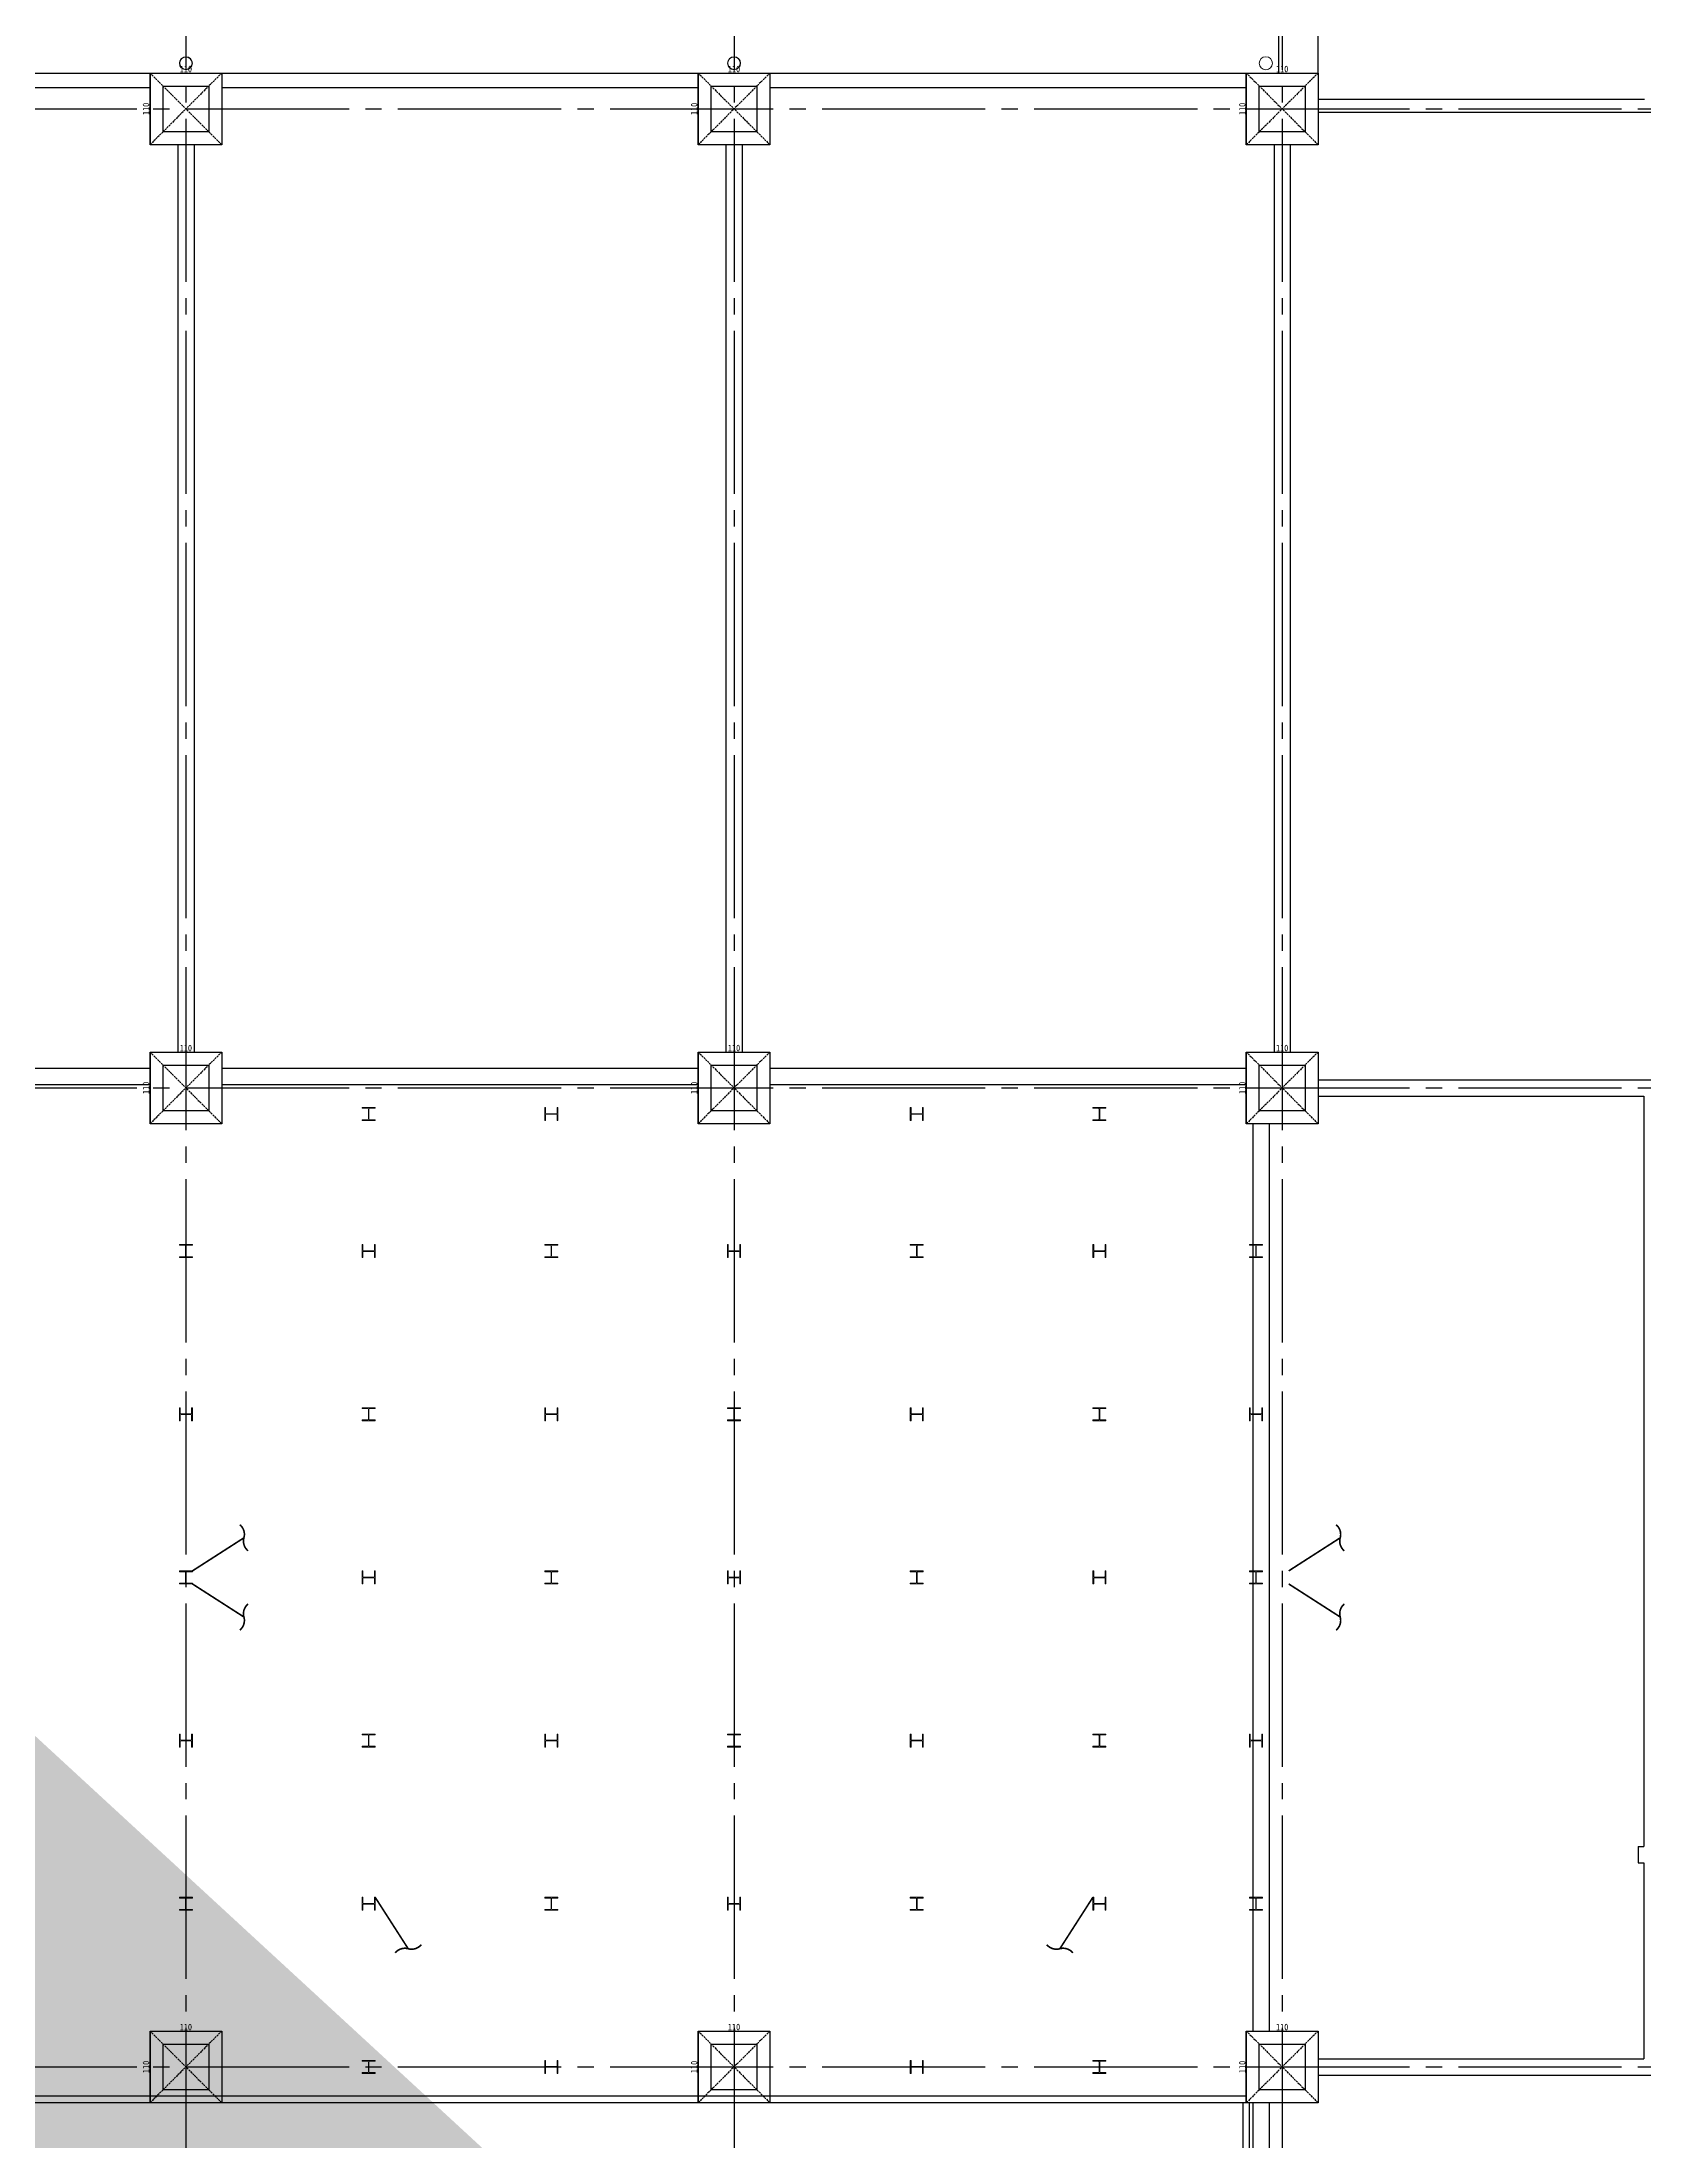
# Model space of a CAD drawing. Header units: millimetres. Extents: x -960 to 39633, y -720 to 12125.
# Drawn here: x 22459 to 24914, y 5885 to 9102 of the extents above; entities that cross this region are included whole.
import ezdxf

# ---------------------------------------------------------------- set-up
doc = ezdxf.new("R2010")
doc.units = ezdxf.units.MM
doc.header["$LTSCALE"] = 100
for name, pattern in [('X-S-FAB-L05$0$COL-CEN-LIN', [3.25, 2.5, -0.25, 0.25, -0.25]), ('X-S-FAB-L05$0$DASHED', [0.75, 0.5, -0.25]), ('X-S-FAB-L05$0$HIDDEN', [0.4, 0.3, -0.1])]:
    doc.linetypes.add(name, pattern=pattern)
for name, color, linetype in [('0-xref', 7, 'Continuous'), ('188K-SM-03-F05-ARCH-PA-Y2257103$0$K-岩棉 2hr 3.5-非抗', 11, 'Continuous'), ('X-S-FAB-L05$0$1_L05平面圖_1_A-OBJE-MEP', 8, 'Continuous'), ('X-S-FAB-L05$0$BEAM', 8, 'Continuous'), ('X-S-FAB-L05$0$BLOCK', 8, 'Continuous'), ('X-S-FAB-L05$0$BR-D', 8, 'X-S-FAB-L05$0$DASHED'), ('X-S-FAB-L05$0$CCL', 8, 'X-S-FAB-L05$0$COL-CEN-LIN'), ('X-S-FAB-L05$0$COL', 8, 'Continuous'), ('X-S-FAB-L05$0$COL-S', 8, 'Continuous'), ('X-S-FAB-L05$0$SKY05│level-60%', 7, 'Continuous'), ('X-S-FAB-L05$0$WALL-RC', 8, 'Continuous'), ('X-S-FAB-L05$0$斜撐', 8, 'Continuous')]:
    doc.layers.add(name, color=color, linetype=linetype)
doc.layers.add('X-S-FAB-L05$0$XREF', color=8, linetype='Continuous', lineweight=0)
doc.styles.add('X-S-FAB-L05$0$DIM', font='', dxfattribs={"width": 0.8})
doc.styles.get('X-S-FAB-L05$0$DIM').set_extended_font_data('MingLiU')
doc.dimstyles.new('X-S-FAB-L05$0$JJP_005_defpoint', dxfattribs={"dimtxt": 20, "dimasz": 0.5, "dimexe": 0.5, "dimexo": 0.5, "dimgap": 0.5, "dimtad": 1, "dimdsep": 46, "dimtxsty": 'X-S-FAB-L05$0$DIM', "dimblk": 'X-S-FAB-L05$0$_None', "dimcen": 10, "dimclrd": 256, "dimclre": 256, "dimclrt": 256, "dimadec": 0, "dimazin": 0, "dimtfac": 1, "dimtix": 1, "dimtmove": 2, "dimatfit": 3, "dimldrblk": 'X-S-FAB-L05$0$_None', "dimfxl": 0.5, "dimtolj": 1, "dimtzin": 0, "dimarcsym": 0})

# ---------------------------------------------------------------- blocks, each defined once
blk = doc.blocks.new('*D173')
at = {"layer": 'DefPoints', "lineweight": -2, "transparency": 16777216}
blk.add_line((0, 0), (110, 0), dxfattribs=at)
at = {"layer": 'DefPoints', "color": 0, "transparency": 16777216}
for p in [(0, 0), (110, 0), (110, 0)]:
    blk.add_point(p, dxfattribs=at)
at = {"layer": 'DefPoints', "transparency": 16777216, "insert": (55, 6.1), "char_height": 10, "attachment_point": 5, "style": 'X-S-FAB-L05$0$DIM'}
blk.add_mtext('\\A1;110', dxfattribs=at)
blk = doc.blocks.new('X-S-FAB-L05$0$_None')
blk = doc.blocks.new('*D174')
at = {"layer": 'DefPoints', "lineweight": -2, "transparency": 16777216}
blk.add_line((0, 0), (0, -110), dxfattribs=at)
at = {"layer": 'DefPoints', "color": 0, "transparency": 16777216}
for p in [(0, 0), (0, -110), (0, -110)]:
    blk.add_point(p, dxfattribs=at)
at = {"layer": 'DefPoints', "transparency": 16777216, "insert": (-6.1, -55), "char_height": 10, "attachment_point": 5, "rotation": 90, "style": 'X-S-FAB-L05$0$DIM'}
blk.add_mtext('\\A1;110', dxfattribs=at)
blk = doc.blocks.new('X-S-FAB-L05$0$斜撐')
at = {"layer": 'X-S-FAB-L05$0$BR-D', "const_width": 0.5}
blk.add_lwpolyline([(962.11, 215.55, -0.296213), (957.95, 215.19, 0.299957), (953.75, 214.85, 0.006918)], format="xyb", dxfattribs=at)
at = {"layer": 'X-S-FAB-L05$0$BR-D', "linetype": 'ByBlock', "const_width": 0.5}
blk.add_lwpolyline([(964.37, 197.57), (957.95, 215.19)], dxfattribs=at)
blk = doc.blocks.new('X-S-FAB-L05$0$VC(C)')
at = {"layer": 'X-S-FAB-L05$0$斜撐'}
for p, xscale, yscale, zscale, rotation in [((20667.4, 11247.2), 5.000000000000002, 5.000000000000002, 5.000000000000002, 282.6853631040207), ((22347.4, 11247.2), 5.000000000000002, 5.000000000000002, 5.000000000000002, 282.6853631040207), ((20667.4, 2252.8), -5, 5, 5, 257.3146368959793), ((22347.4, 2252.8), -5, 5, 5, 257.3146368959793), ((27457.2, 8282.6), 5.000000000000001, 5.000000000000001, 5.000000000000001, 192.6853631040205), ((19582.8, 8282.6), -5.000000000000004, 5, 5, 167.3146368959792)]:
    blk.add_blockref('X-S-FAB-L05$0$斜撐', p, dxfattribs=dict(at, xscale=xscale, yscale=yscale, zscale=zscale, rotation=rotation))
blk = doc.blocks.new('188K-SM-03-F05-ARCH-PA-Y2257103')
at = {"layer": '188K-SM-03-F05-ARCH-PA-Y2257103$0$K-岩棉 2hr 3.5-非抗'}
for p, q in [((24305, 5955), (21349.5, 5955)), ((24305, 5945), (21349.5, 5945)), ((24300, 5565, 0), (24300, 5945, 0)), ((24310, 5565, 0), (24310, 5945))]:
    blk.add_line(p, q, dxfattribs=at)
blk = doc.blocks.new('*U58')
at = {"layer": 'DefPoints', "linetype": 'X-S-FAB-L05$0$HIDDEN', "ltscale": 0.1}
for p, q in [((110, 0), (0, -110)), ((0, 0), (110, -110))]:
    blk.add_line(p, q, dxfattribs=at)
at = {"layer": 'X-S-FAB-L05$0$COL', "ltscale": 0.1}
blk.add_lwpolyline([(0, 0), (110, 0), (110, -110), (0, -110)], close=True, dxfattribs=at)
at = {"layer": 'DefPoints'}
dim = blk.add_linear_dim(base=(0, -110), p1=(0, 0), p2=(0, -110), angle=90, dimstyle='X-S-FAB-L05$0$JJP_005_defpoint', override={"dimtxt": 10}, dxfattribs=at)
dim.commit()
dim.dimension.update_dxf_attribs({"geometry": '*D174', "text_midpoint": (-6.067, -55)})
dim = blk.add_linear_dim(base=(110, 0), p1=(0, 0), p2=(110, 0), dimstyle='X-S-FAB-L05$0$JJP_005_defpoint', override={"dimtxt": 10}, dxfattribs=at)
dim.commit()
dim.dimension.update_dxf_attribs({"geometry": '*D173', "text_midpoint": (55, 6.067)})
blk = doc.blocks.new('X-S-FAB-L05$0$FAB2-L05')
at = {"layer": 'X-S-FAB-L05$0$CCL'}
for p, q in [((-3480, 11005), (-3480, 0)), ((-2640, 11005), (-2640, 0)), ((-1800, 11005), (-1800, 0)), ((-26880, 9720), (1210, 9720)), ((-26880, 8220), (1210, 8220)), ((-26880, 6720), (1210, 6720))]:
    blk.add_line(p, q, dxfattribs=at)
at = {"layer": 'X-S-FAB-L05$0$COL-S'}
for points in [[(-3515, 9755), (-3445, 9755), (-3445, 9685), (-3515, 9685)], [(-2675, 9755), (-2605, 9755), (-2605, 9685), (-2675, 9685)], [(-1835, 9755), (-1765, 9755), (-1765, 9685), (-1835, 9685)], [(-3515, 8255), (-3445, 8255), (-3445, 8185), (-3515, 8185)], [(-2675, 8255), (-2605, 8255), (-2605, 8185), (-2675, 8185)], [(-1835, 8255), (-1765, 8255), (-1765, 8185), (-1835, 8185)], [(-3515, 6755), (-3445, 6755), (-3445, 6685), (-3515, 6685)], [(-2675, 6755), (-2605, 6755), (-2605, 6685), (-2675, 6685)], [(-1835, 6755), (-1765, 6755), (-1765, 6685), (-1835, 6685)]]:
    blk.add_lwpolyline(points, close=True, dxfattribs=at)
at = {"layer": 'X-S-FAB-L05$0$BEAM'}
for p in [(-3535, 9775), (-2695, 9775), (-1855, 9775), (-3535, 8275), (-2695, 8275), (-1855, 8275), (-3535, 6775), (-2695, 6775), (-1855, 6775)]:
    blk.add_blockref('*U58', p, dxfattribs=at)
blk = doc.blocks.new('X-S-FAB-L05')
at = {"layer": 'X-S-FAB-L05$0$SKY05│level-60%'}
h = blk.add_hatch(dxfattribs=at)
h.set_pattern_fill('ANSI31', color=256)
h.set_pattern_definition([(45, (0, 0), (-0.08838834765, 0.08838834765), [])])
edge = h.paths.add_edge_path()
edge.add_line((23520.4, 5520), (21180, 5520))
edge.add_line((21180, 5520), (21180, 7320))
edge.add_line((21180, 7320), (19200, 7320))
edge.add_line((19200, 7320), (19200, 8595))
edge.add_line((19200, 8595), (19707.5, 8595))
edge.add_line((19707.5, 8595), (19707.5, 9033))
at = {"layer": 'X-S-FAB-L05$0$1_L05平面圖_1_A-OBJE-MEP', "color": 8, "lineweight": 0, "ltscale": 10, "flags": 128}
for points in [[(22689.5, 9070, 1), (22670.5, 9070, 1)], [(23529.5, 9070, 1), (23510.5, 9070, 1)]]:
    blk.add_lwpolyline(points, format="xyb", close=True, dxfattribs=at)
at = {"layer": 'X-S-FAB-L05$0$1_L05平面圖_1_A-OBJE-MEP', "color": 8, "lineweight": 0, "ltscale": 10}
for centre in [(22680, 9070), (23520, 9070), (24335, 9070)]:
    blk.add_circle(centre, 10, dxfattribs=at)
at = {"layer": 'X-S-FAB-L05$0$COL-S'}
for points in [[(22645, 9035), (22715, 9035), (22715, 8965), (22645, 8965)], [(23485, 9035), (23555, 9035), (23555, 8965), (23485, 8965)], [(24325, 9035), (24395, 9035), (24395, 8965), (24325, 8965)], [(22645, 7535), (22715, 7535), (22715, 7465), (22645, 7465)], [(23485, 7535), (23555, 7535), (23555, 7465), (23485, 7465)], [(24325, 7535), (24395, 7535), (24395, 7465), (24325, 7465)], [(22645, 6035), (22715, 6035), (22715, 5965), (22645, 5965)], [(23485, 6035), (23555, 6035), (23555, 5965), (23485, 5965)], [(24325, 6035), (24395, 6035), (24395, 5965), (24325, 5965)]]:
    blk.add_lwpolyline(points, close=True, dxfattribs=at)
at = {"layer": 'X-S-FAB-L05$0$COL-S', "lineweight": 0, "flags": 128}
for points in [[(22950, 7470), (22950, 7468.8), (22958.3, 7468.8, -0.41421356), (22959.6, 7467.5), (22959.6, 7452.5, -0.41421356), (22958.3, 7451.2), (22950, 7451.2), (22950, 7450), (22970, 7450), (22970, 7451.2), (22961.7, 7451.2, -0.41421356), (22960.4, 7452.5), (22960.4, 7467.5, -0.41421356), (22961.7, 7468.8), (22970, 7468.8), (22970, 7470)], [(23230, 7450), (23231.2, 7450), (23231.2, 7458.3, -0.41421356), (23232.5, 7459.6), (23247.5, 7459.6, -0.41421356), (23248.8, 7458.3), (23248.8, 7450), (23250, 7450), (23250, 7470), (23248.8, 7470), (23248.8, 7461.7, -0.41421356), (23247.5, 7460.4), (23232.5, 7460.4, -0.41421356), (23231.2, 7461.7), (23231.2, 7470), (23230, 7470)], [(23790, 7450), (23791.2, 7450), (23791.2, 7458.3, -0.41421356), (23792.5, 7459.6), (23807.5, 7459.6, -0.41421356), (23808.8, 7458.3), (23808.8, 7450), (23810, 7450), (23810, 7470), (23808.8, 7470), (23808.8, 7461.7, -0.41421356), (23807.5, 7460.4), (23792.5, 7460.4, -0.41421356), (23791.2, 7461.7), (23791.2, 7470), (23790, 7470)], [(24070, 7470), (24070, 7468.8), (24078.3, 7468.8, -0.41421356), (24079.6, 7467.5), (24079.6, 7452.5, -0.41421356), (24078.3, 7451.2), (24070, 7451.2), (24070, 7450), (24090, 7450), (24090, 7451.2), (24081.7, 7451.2, -0.41421356), (24080.4, 7452.5), (24080.4, 7467.5, -0.41421356), (24081.7, 7468.8), (24090, 7468.8), (24090, 7470)], [(22670, 7260), (22670, 7258.8), (22678.3, 7258.8, -0.41421356), (22679.6, 7257.5), (22679.6, 7242.5, -0.41421356), (22678.3, 7241.2), (22670, 7241.2), (22670, 7240), (22690, 7240), (22690, 7241.2), (22681.7, 7241.2, -0.41421356), (22680.4, 7242.5), (22680.4, 7257.5, -0.41421356), (22681.7, 7258.8), (22690, 7258.8), (22690, 7260)], [(22950, 7240), (22951.2, 7240), (22951.2, 7248.3, -0.41421356), (22952.5, 7249.6), (22967.5, 7249.6, -0.41421356), (22968.8, 7248.3), (22968.8, 7240), (22970, 7240), (22970, 7260), (22968.8, 7260), (22968.8, 7251.7, -0.41421356), (22967.5, 7250.4), (22952.5, 7250.4, -0.41421356), (22951.2, 7251.7), (22951.2, 7260), (22950, 7260)], [(23230, 7260), (23230, 7258.8), (23238.3, 7258.8, -0.41421356), (23239.6, 7257.5), (23239.6, 7242.5, -0.41421356), (23238.3, 7241.2), (23230, 7241.2), (23230, 7240), (23250, 7240), (23250, 7241.2), (23241.7, 7241.2, -0.41421356), (23240.4, 7242.5), (23240.4, 7257.5, -0.41421356), (23241.7, 7258.8), (23250, 7258.8), (23250, 7260)], [(23510, 7240), (23511.2, 7240), (23511.2, 7248.3, -0.41421356), (23512.5, 7249.6), (23527.5, 7249.6, -0.41421356), (23528.8, 7248.3), (23528.8, 7240), (23530, 7240), (23530, 7260), (23528.8, 7260), (23528.8, 7251.7, -0.41421356), (23527.5, 7250.4), (23512.5, 7250.4, -0.41421356), (23511.2, 7251.7), (23511.2, 7260), (23510, 7260)], [(23790, 7260), (23790, 7258.8), (23798.3, 7258.8, -0.41421356), (23799.6, 7257.5), (23799.6, 7242.5, -0.41421356), (23798.3, 7241.2), (23790, 7241.2), (23790, 7240), (23810, 7240), (23810, 7241.2), (23801.7, 7241.2, -0.41421356), (23800.4, 7242.5), (23800.4, 7257.5, -0.41421356), (23801.7, 7258.8), (23810, 7258.8), (23810, 7260)], [(24070, 7240), (24071.2, 7240), (24071.2, 7248.3, -0.41421356), (24072.5, 7249.6), (24087.5, 7249.6, -0.41421356), (24088.8, 7248.3), (24088.8, 7240), (24090, 7240), (24090, 7260), (24088.8, 7260), (24088.8, 7251.7, -0.41421356), (24087.5, 7250.4), (24072.5, 7250.4, -0.41421356), (24071.2, 7251.7), (24071.2, 7260), (24070, 7260)], [(24310, 7260), (24310, 7258.8), (24318.3, 7258.8, -0.41421356), (24319.6, 7257.5), (24319.6, 7242.5, -0.41421356), (24318.3, 7241.2), (24310, 7241.2), (24310, 7240), (24330, 7240), (24330, 7241.2), (24321.7, 7241.2, -0.41421356), (24320.4, 7242.5), (24320.4, 7257.5, -0.41421356), (24321.7, 7258.8), (24330, 7258.8), (24330, 7260)], [(22670, 6990), (22671.2, 6990), (22671.2, 6998.3, -0.41421356), (22672.5, 6999.6), (22687.5, 6999.6, -0.41421356), (22688.8, 6998.3), (22688.8, 6990), (22690, 6990), (22690, 7010), (22688.8, 7010), (22688.8, 7001.7, -0.41421356), (22687.5, 7000.4), (22672.5, 7000.4, -0.41421356), (22671.2, 7001.7), (22671.2, 7010), (22670, 7010)], [(22950, 7010), (22950, 7008.8), (22958.3, 7008.8, -0.41421356), (22959.6, 7007.5), (22959.6, 6992.5, -0.41421356), (22958.3, 6991.2), (22950, 6991.2), (22950, 6990), (22970, 6990), (22970, 6991.2), (22961.7, 6991.2, -0.41421356), (22960.4, 6992.5), (22960.4, 7007.5, -0.41421356), (22961.7, 7008.8), (22970, 7008.8), (22970, 7010)], [(23230, 6990), (23231.2, 6990), (23231.2, 6998.3, -0.41421356), (23232.5, 6999.6), (23247.5, 6999.6, -0.41421356), (23248.8, 6998.3), (23248.8, 6990), (23250, 6990), (23250, 7010), (23248.8, 7010), (23248.8, 7001.7, -0.41421356), (23247.5, 7000.4), (23232.5, 7000.4, -0.41421356), (23231.2, 7001.7), (23231.2, 7010), (23230, 7010)], [(23510, 7010), (23510, 7008.8), (23518.3, 7008.8, -0.41421356), (23519.6, 7007.5), (23519.6, 6992.5, -0.41421356), (23518.3, 6991.2), (23510, 6991.2), (23510, 6990), (23530, 6990), (23530, 6991.2), (23521.7, 6991.2, -0.41421356), (23520.4, 6992.5), (23520.4, 7007.5, -0.41421356), (23521.7, 7008.8), (23530, 7008.8), (23530, 7010)], [(23790, 6990), (23791.2, 6990), (23791.2, 6998.3, -0.41421356), (23792.5, 6999.6), (23807.5, 6999.6, -0.41421356), (23808.8, 6998.3), (23808.8, 6990), (23810, 6990), (23810, 7010), (23808.8, 7010), (23808.8, 7001.7, -0.41421356), (23807.5, 7000.4), (23792.5, 7000.4, -0.41421356), (23791.2, 7001.7), (23791.2, 7010), (23790, 7010)], [(24070, 7010), (24070, 7008.8), (24078.3, 7008.8, -0.41421356), (24079.6, 7007.5), (24079.6, 6992.5, -0.41421356), (24078.3, 6991.2), (24070, 6991.2), (24070, 6990), (24090, 6990), (24090, 6991.2), (24081.7, 6991.2, -0.41421356), (24080.4, 6992.5), (24080.4, 7007.5, -0.41421356), (24081.7, 7008.8), (24090, 7008.8), (24090, 7010)], [(24310, 6990), (24311.2, 6990), (24311.2, 6998.3, -0.41421356), (24312.5, 6999.6), (24327.5, 6999.6, -0.41421356), (24328.8, 6998.3), (24328.8, 6990), (24330, 6990), (24330, 7010), (24328.8, 7010), (24328.8, 7001.7, -0.41421356), (24327.5, 7000.4), (24312.5, 7000.4, -0.41421356), (24311.2, 7001.7), (24311.2, 7010), (24310, 7010)], [(22670, 6760), (22670, 6758.8), (22678.3, 6758.8, -0.41421356), (22679.6, 6757.5), (22679.6, 6742.5, -0.41421356), (22678.3, 6741.2), (22670, 6741.2), (22670, 6740), (22690, 6740), (22690, 6741.2), (22681.7, 6741.2, -0.41421356), (22680.4, 6742.5), (22680.4, 6757.5, -0.41421356), (22681.7, 6758.8), (22690, 6758.8), (22690, 6760)], [(22950, 6740), (22951.2, 6740), (22951.2, 6748.3, -0.41421356), (22952.5, 6749.6), (22967.5, 6749.6, -0.41421356), (22968.8, 6748.3), (22968.8, 6740), (22970, 6740), (22970, 6760), (22968.8, 6760), (22968.8, 6751.7, -0.41421356), (22967.5, 6750.4), (22952.5, 6750.4, -0.41421356), (22951.2, 6751.7), (22951.2, 6760), (22950, 6760)], [(23230, 6760), (23230, 6758.8), (23238.3, 6758.8, -0.41421356), (23239.6, 6757.5), (23239.6, 6742.5, -0.41421356), (23238.3, 6741.2), (23230, 6741.2), (23230, 6740), (23250, 6740), (23250, 6741.2), (23241.7, 6741.2, -0.41421356), (23240.4, 6742.5), (23240.4, 6757.5, -0.41421356), (23241.7, 6758.8), (23250, 6758.8), (23250, 6760)], [(23510, 6740), (23511.2, 6740), (23511.2, 6748.3, -0.41421356), (23512.5, 6749.6), (23527.5, 6749.6, -0.41421356), (23528.8, 6748.3), (23528.8, 6740), (23530, 6740), (23530, 6760), (23528.8, 6760), (23528.8, 6751.7, -0.41421356), (23527.5, 6750.4), (23512.5, 6750.4, -0.41421356), (23511.2, 6751.7), (23511.2, 6760), (23510, 6760)], [(23790, 6760), (23790, 6758.8), (23798.3, 6758.8, -0.41421356), (23799.6, 6757.5), (23799.6, 6742.5, -0.41421356), (23798.3, 6741.2), (23790, 6741.2), (23790, 6740), (23810, 6740), (23810, 6741.2), (23801.7, 6741.2, -0.41421356), (23800.4, 6742.5), (23800.4, 6757.5, -0.41421356), (23801.7, 6758.8), (23810, 6758.8), (23810, 6760)], [(24070, 6740), (24071.2, 6740), (24071.2, 6748.3, -0.41421356), (24072.5, 6749.6), (24087.5, 6749.6, -0.41421356), (24088.8, 6748.3), (24088.8, 6740), (24090, 6740), (24090, 6760), (24088.8, 6760), (24088.8, 6751.7, -0.41421356), (24087.5, 6750.4), (24072.5, 6750.4, -0.41421356), (24071.2, 6751.7), (24071.2, 6760), (24070, 6760)], [(24310, 6760), (24310, 6758.8), (24318.3, 6758.8, -0.41421356), (24319.6, 6757.5), (24319.6, 6742.5, -0.41421356), (24318.3, 6741.2), (24310, 6741.2), (24310, 6740), (24330, 6740), (24330, 6741.2), (24321.7, 6741.2, -0.41421356), (24320.4, 6742.5), (24320.4, 6757.5, -0.41421356), (24321.7, 6758.8), (24330, 6758.8), (24330, 6760)], [(22670, 6490), (22671.2, 6490), (22671.2, 6498.3, -0.41421356), (22672.5, 6499.6), (22687.5, 6499.6, -0.41421356), (22688.8, 6498.3), (22688.8, 6490), (22690, 6490), (22690, 6510), (22688.8, 6510), (22688.8, 6501.7, -0.41421356), (22687.5, 6500.4), (22672.5, 6500.4, -0.41421356), (22671.2, 6501.7), (22671.2, 6510), (22670, 6510)], [(22950, 6510), (22950, 6508.8), (22958.3, 6508.8, -0.41421356), (22959.6, 6507.5), (22959.6, 6492.5, -0.41421356), (22958.3, 6491.2), (22950, 6491.2), (22950, 6490), (22970, 6490), (22970, 6491.2), (22961.7, 6491.2, -0.41421356), (22960.4, 6492.5), (22960.4, 6507.5, -0.41421356), (22961.7, 6508.8), (22970, 6508.8), (22970, 6510)], [(23230, 6490), (23231.2, 6490), (23231.2, 6498.3, -0.41421356), (23232.5, 6499.6), (23247.5, 6499.6, -0.41421356), (23248.8, 6498.3), (23248.8, 6490), (23250, 6490), (23250, 6510), (23248.8, 6510), (23248.8, 6501.7, -0.41421356), (23247.5, 6500.4), (23232.5, 6500.4, -0.41421356), (23231.2, 6501.7), (23231.2, 6510), (23230, 6510)], [(23510, 6510), (23510, 6508.8), (23518.3, 6508.8, -0.41421356), (23519.6, 6507.5), (23519.6, 6492.5, -0.41421356), (23518.3, 6491.2), (23510, 6491.2), (23510, 6490), (23530, 6490), (23530, 6491.2), (23521.7, 6491.2, -0.41421356), (23520.4, 6492.5), (23520.4, 6507.5, -0.41421356), (23521.7, 6508.8), (23530, 6508.8), (23530, 6510)], [(23790, 6490), (23791.2, 6490), (23791.2, 6498.3, -0.41421356), (23792.5, 6499.6), (23807.5, 6499.6, -0.41421356), (23808.8, 6498.3), (23808.8, 6490), (23810, 6490), (23810, 6510), (23808.8, 6510), (23808.8, 6501.7, -0.41421356), (23807.5, 6500.4), (23792.5, 6500.4, -0.41421356), (23791.2, 6501.7), (23791.2, 6510), (23790, 6510)], [(24070, 6510), (24070, 6508.8), (24078.3, 6508.8, -0.41421356), (24079.6, 6507.5), (24079.6, 6492.5, -0.41421356), (24078.3, 6491.2), (24070, 6491.2), (24070, 6490), (24090, 6490), (24090, 6491.2), (24081.7, 6491.2, -0.41421356), (24080.4, 6492.5), (24080.4, 6507.5, -0.41421356), (24081.7, 6508.8), (24090, 6508.8), (24090, 6510)], [(24310, 6490), (24311.2, 6490), (24311.2, 6498.3, -0.41421356), (24312.5, 6499.6), (24327.5, 6499.6, -0.41421356), (24328.8, 6498.3), (24328.8, 6490), (24330, 6490), (24330, 6510), (24328.8, 6510), (24328.8, 6501.7, -0.41421356), (24327.5, 6500.4), (24312.5, 6500.4, -0.41421356), (24311.2, 6501.7), (24311.2, 6510), (24310, 6510)], [(22670, 6260), (22670, 6258.8), (22678.3, 6258.8, -0.41421356), (22679.6, 6257.5), (22679.6, 6242.5, -0.41421356), (22678.3, 6241.2), (22670, 6241.2), (22670, 6240), (22690, 6240), (22690, 6241.2), (22681.7, 6241.2, -0.41421356), (22680.4, 6242.5), (22680.4, 6257.5, -0.41421356), (22681.7, 6258.8), (22690, 6258.8), (22690, 6260)], [(22950, 6240), (22951.2, 6240), (22951.2, 6248.3, -0.41421356), (22952.5, 6249.6), (22967.5, 6249.6, -0.41421356), (22968.8, 6248.3), (22968.8, 6240), (22970, 6240), (22970, 6260), (22968.8, 6260), (22968.8, 6251.7, -0.41421356), (22967.5, 6250.4), (22952.5, 6250.4, -0.41421356), (22951.2, 6251.7), (22951.2, 6260), (22950, 6260)], [(23230, 6260), (23230, 6258.8), (23238.3, 6258.8, -0.41421356), (23239.6, 6257.5), (23239.6, 6242.5, -0.41421356), (23238.3, 6241.2), (23230, 6241.2), (23230, 6240), (23250, 6240), (23250, 6241.2), (23241.7, 6241.2, -0.41421356), (23240.4, 6242.5), (23240.4, 6257.5, -0.41421356), (23241.7, 6258.8), (23250, 6258.8), (23250, 6260)], [(23510, 6240), (23511.2, 6240), (23511.2, 6248.3, -0.41421356), (23512.5, 6249.6), (23527.5, 6249.6, -0.41421356), (23528.8, 6248.3), (23528.8, 6240), (23530, 6240), (23530, 6260), (23528.8, 6260), (23528.8, 6251.7, -0.41421356), (23527.5, 6250.4), (23512.5, 6250.4, -0.41421356), (23511.2, 6251.7), (23511.2, 6260), (23510, 6260)], [(23790, 6260), (23790, 6258.8), (23798.3, 6258.8, -0.41421356), (23799.6, 6257.5), (23799.6, 6242.5, -0.41421356), (23798.3, 6241.2), (23790, 6241.2), (23790, 6240), (23810, 6240), (23810, 6241.2), (23801.7, 6241.2, -0.41421356), (23800.4, 6242.5), (23800.4, 6257.5, -0.41421356), (23801.7, 6258.8), (23810, 6258.8), (23810, 6260)], [(24070, 6240), (24071.2, 6240), (24071.2, 6248.3, -0.41421356), (24072.5, 6249.6), (24087.5, 6249.6, -0.41421356), (24088.8, 6248.3), (24088.8, 6240), (24090, 6240), (24090, 6260), (24088.8, 6260), (24088.8, 6251.7, -0.41421356), (24087.5, 6250.4), (24072.5, 6250.4, -0.41421356), (24071.2, 6251.7), (24071.2, 6260), (24070, 6260)], [(24310, 6260), (24310, 6258.8), (24318.3, 6258.8, -0.41421356), (24319.6, 6257.5), (24319.6, 6242.5, -0.41421356), (24318.3, 6241.2), (24310, 6241.2), (24310, 6240), (24330, 6240), (24330, 6241.2), (24321.7, 6241.2, -0.41421356), (24320.4, 6242.5), (24320.4, 6257.5, -0.41421356), (24321.7, 6258.8), (24330, 6258.8), (24330, 6260)], [(22950, 6010), (22950, 6008.8), (22958.3, 6008.8, -0.41421356), (22959.6, 6007.5), (22959.6, 5992.5, -0.41421356), (22958.3, 5991.2), (22950, 5991.2), (22950, 5990), (22970, 5990), (22970, 5991.2), (22961.7, 5991.2, -0.41421356), (22960.4, 5992.5), (22960.4, 6007.5, -0.41421356), (22961.7, 6008.8), (22970, 6008.8), (22970, 6010)], [(23230, 5990), (23231.2, 5990), (23231.2, 5998.3, -0.41421356), (23232.5, 5999.6), (23247.5, 5999.6, -0.41421356), (23248.8, 5998.3), (23248.8, 5990), (23250, 5990), (23250, 6010), (23248.8, 6010), (23248.8, 6001.7, -0.41421356), (23247.5, 6000.4), (23232.5, 6000.4, -0.41421356), (23231.2, 6001.7), (23231.2, 6010), (23230, 6010)], [(23790, 5990), (23791.2, 5990), (23791.2, 5998.3, -0.41421356), (23792.5, 5999.6), (23807.5, 5999.6, -0.41421356), (23808.8, 5998.3), (23808.8, 5990), (23810, 5990), (23810, 6010), (23808.8, 6010), (23808.8, 6001.7, -0.41421356), (23807.5, 6000.4), (23792.5, 6000.4, -0.41421356), (23791.2, 6001.7), (23791.2, 6010), (23790, 6010)], [(24070, 6010), (24070, 6008.8), (24078.3, 6008.8, -0.41421356), (24079.6, 6007.5), (24079.6, 5992.5, -0.41421356), (24078.3, 5991.2), (24070, 5991.2), (24070, 5990), (24090, 5990), (24090, 5991.2), (24081.7, 5991.2, -0.41421356), (24080.4, 5992.5), (24080.4, 6007.5, -0.41421356), (24081.7, 6008.8), (24090, 6008.8), (24090, 6010)]]:
    blk.add_lwpolyline(points, format="xyb", close=True, dxfattribs=at)
at = {"layer": 'X-S-FAB-L05$0$WALL-RC'}
for p, q in [((24355, 9055), (24355, 9175)), ((24415, 9055), (24415, 9175)), ((21895, 9055), (22625, 9055)), ((22735, 9055), (23465, 9055)), ((23575, 9055), (24305, 9055)), ((21895, 9033), (22625, 9033)), ((22735, 9033), (23465, 9033)), ((23575, 9033), (24305, 9033)), ((24415, 9015), (24915, 9015)), ((24415, 8995), (24935, 8995)), ((22667.5, 8945), (22667.5, 7555)), ((22692.5, 8945), (22692.5, 7555)), ((23507.5, 8945), (23507.5, 7555)), ((23532.5, 8945), (23532.5, 7555)), ((24347.5, 8945), (24347.5, 7555)), ((24372.5, 8945), (24372.5, 7555)), ((21895, 7530), (22625, 7530)), ((22735, 7530), (23465, 7530)), ((23575, 7530), (24305, 7530)), ((21895, 7505), (22625, 7505)), ((22735, 7505), (23465, 7505)), ((23575, 7505), (24305, 7505)), ((24415, 7512.5), (25205, 7512.5)), ((24415, 7487.5), (24914, 7487.5)), ((24914, 7487.5), (24914, 6337.5)), ((24315, 7445), (24315, 6055)), ((24340, 7445), (24340, 6055)), ((24905.5, 6337.5), (24914, 6337.5)), ((24905.5, 6337.5), (24905.5, 6312.5)), ((24905.5, 6312.5), (24914, 6312.5)), ((24914, 6312.5), (24914, 6012.5)), ((24415, 6012.5), (24914, 6012.5)), ((24415, 5987.5), (25205, 5987.5)), ((24315, 5945), (24315, 4555)), ((24340, 5945), (24340, 4555))]:
    blk.add_line(p, q, dxfattribs=at)
at = {"layer": 'X-S-FAB-L05$0$BEAM'}
for p in [(22625, 9055), (23465, 9055), (24305, 9055), (22625, 7555), (23465, 7555), (24305, 7555), (22625, 6055), (23465, 6055), (24305, 6055)]:
    blk.add_blockref('*U58', p, dxfattribs=at)
at = {"layer": 'X-S-FAB-L05$0$BLOCK'}
blk.add_blockref('X-S-FAB-L05$0$FAB2-L05', (26160, -720), dxfattribs=at)
at = {"layer": 'X-S-FAB-L05$0$XREF'}
blk.add_blockref('X-S-FAB-L05$0$VC(C)', (0, 0), dxfattribs=at)

msp = doc.modelspace()

# ---------------------------------------------------------------- block references
msp.add_blockref('188K-SM-03-F05-ARCH-PA-Y2257103', (0, 0))
at = {"layer": '0-xref'}
msp.add_blockref('X-S-FAB-L05', (0, 0), dxfattribs=at)

doc.saveas('drawing.dxf')
